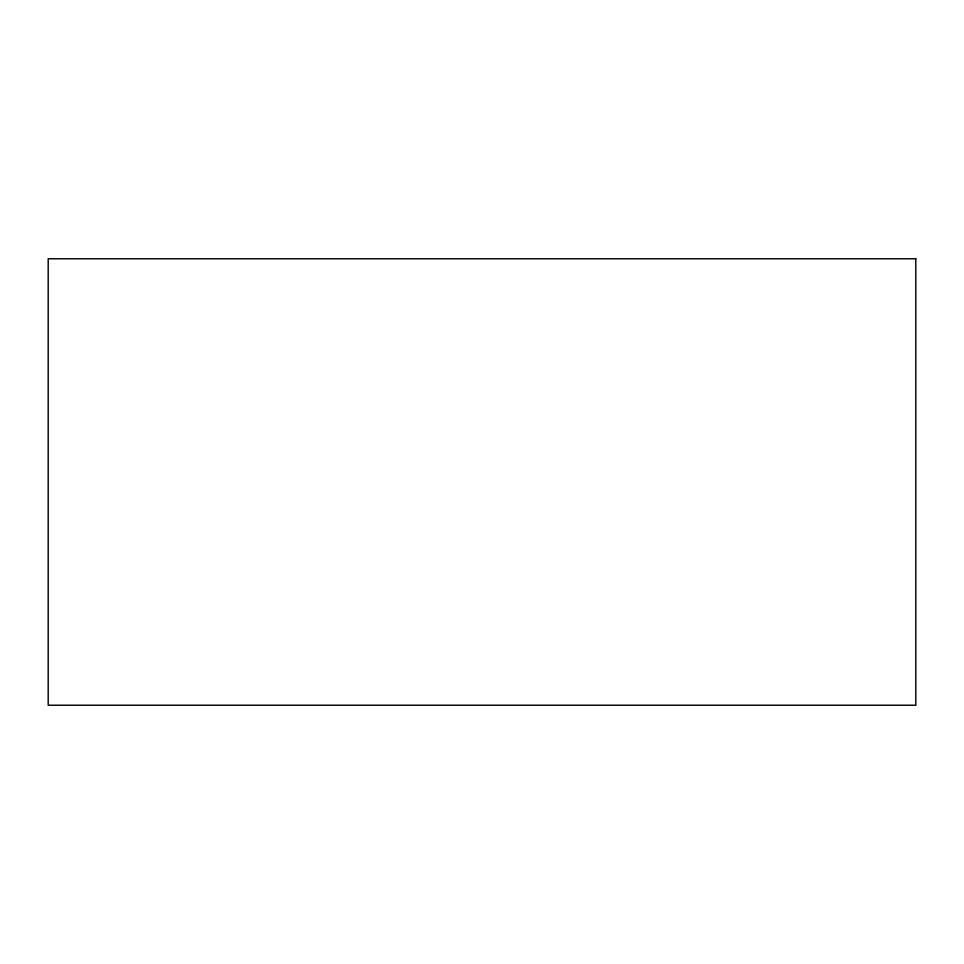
<?xml version="1.0" encoding="UTF-8"?>
<svg xmlns="http://www.w3.org/2000/svg" width="964" height="964" viewBox="0 0 964 964"><rect width="100%" height="100%" fill="white"/><g stroke="black" fill="none" stroke-linecap="round" stroke-linejoin="round"><path stroke-width="1.45" d="M915.8 258.762L48.2 258.762L48.2 705.238L915.8 705.238L915.8 258.762"/></g></svg>
